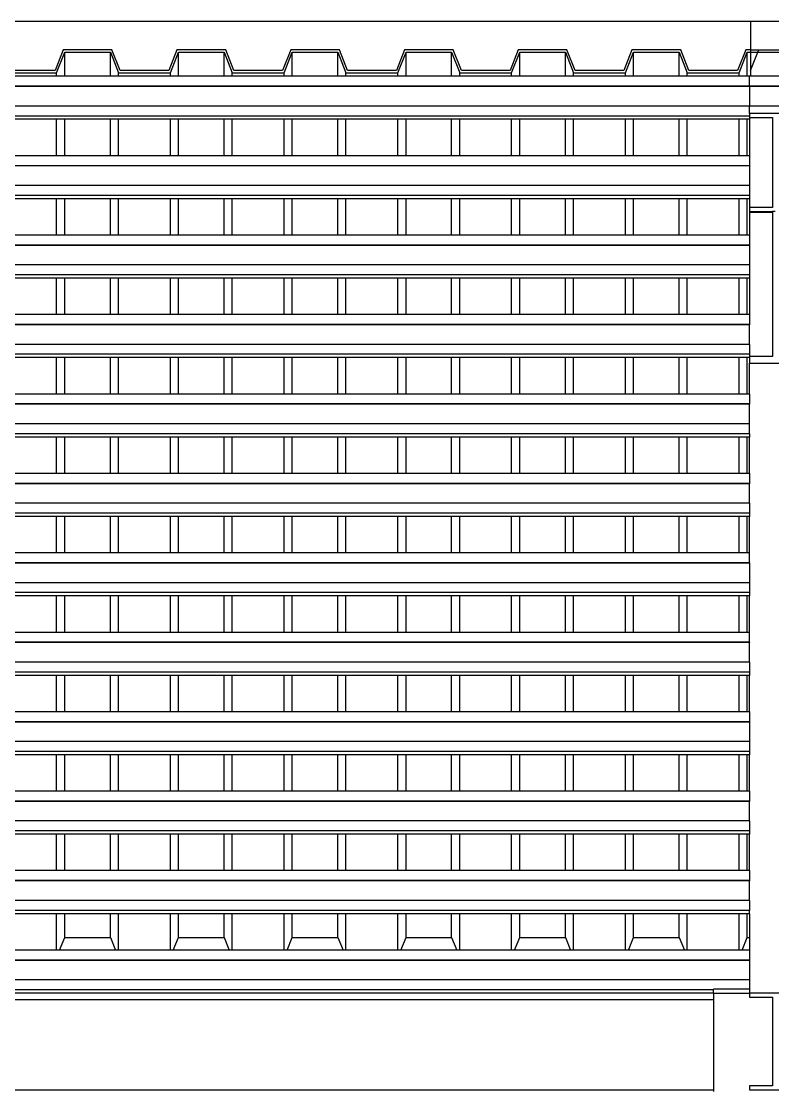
# Model space of a CAD drawing. Extents: x -34 to 34, y -12.8 to 11.9.
# Drawn here: x 1.399 to 3.264, y 9.268 to 11.923 of the extents above; entities that cross this region are included whole.
import ezdxf

# ---------------------------------------------------------------- set-up
doc = ezdxf.new("R2010")
doc.units = 0
doc.layers.get('0').update_dxf_attribs({"linetype": 'CONTINUOUS'})
doc.layers.add('SECTIONCUTEDGES', color=7, linetype='CONTINUOUS')

msp = doc.modelspace()

# ---------------------------------------------------------------- linework, layer by layer
for p, q in [((1.5066, 11.7867), (1.5066, 11.8463)), ((1.6198, 11.7867), (1.6198, 11.8463)), ((1.789, 11.7867), (1.789, 11.8463)), ((1.9023, 11.7867), (1.9023, 11.8463)), ((2.0715, 11.7867), (2.0715, 11.8463)), ((2.1847, 11.7867), (2.1847, 11.8463)), ((2.3539, 11.7867), (2.3539, 11.8463)), ((2.4671, 11.7867), (2.4671, 11.8463)), ((2.6363, 11.7867), (2.6363, 11.8463)), ((2.7495, 11.7867), (2.7495, 11.8463)), ((2.9187, 11.7867), (2.9187, 11.8463)), ((3.0319, 11.7867), (3.0319, 11.8463)), ((3.2011, 11.7867), (3.2011, 11.8463)), ((1.4865, 11.7867), (1.4865, 11.7956)), ((1.64, 11.7867), (1.64, 11.7956)), ((1.7689, 11.7867), (1.7689, 11.7956)), ((1.9224, 11.7867), (1.9224, 11.7956)), ((2.0513, 11.7867), (2.0513, 11.7956)), ((2.2048, 11.7867), (2.2048, 11.7956)), ((2.3337, 11.7867), (2.3337, 11.7956)), ((2.4873, 11.7867), (2.4873, 11.7956)), ((2.6161, 11.7867), (2.6161, 11.7956)), ((2.7697, 11.7867), (2.7697, 11.7956)), ((2.8985, 11.7867), (2.8985, 11.7956)), ((3.0521, 11.7867), (3.0521, 11.7956)), ((3.1809, 11.7867), (3.1809, 11.7956)), ((3.2091, 11.8014), (3.2091, 11.7867)), ((1.4865, 11.7867), (1.3576, 11.7867)), ((1.5066, 11.7867), (1.4865, 11.7867)), ((1.6198, 11.7867), (1.5066, 11.7867)), ((1.64, 11.7867), (1.6198, 11.7867)), ((1.7689, 11.7867), (1.64, 11.7867)), ((1.789, 11.7867), (1.7689, 11.7867)), ((1.9023, 11.7867), (1.789, 11.7867)), ((1.9224, 11.7867), (1.9023, 11.7867)), ((2.0513, 11.7867), (1.9224, 11.7867)), ((2.0715, 11.7867), (2.0513, 11.7867)), ((2.1847, 11.7867), (2.0715, 11.7867)), ((2.2048, 11.7867), (2.1847, 11.7867)), ((2.3337, 11.7867), (2.2048, 11.7867)), ((2.3539, 11.7867), (2.3337, 11.7867)), ((2.4671, 11.7867), (2.3539, 11.7867)), ((2.4873, 11.7867), (2.4671, 11.7867)), ((2.6161, 11.7867), (2.4873, 11.7867)), ((2.6363, 11.7867), (2.6161, 11.7867)), ((2.7495, 11.7867), (2.6363, 11.7867)), ((2.7697, 11.7867), (2.7495, 11.7867)), ((2.8985, 11.7867), (2.7697, 11.7867)), ((2.9187, 11.7867), (2.8985, 11.7867)), ((3.0319, 11.7867), (2.9187, 11.7867)), ((3.0521, 11.7867), (3.0319, 11.7867)), ((3.1809, 11.7867), (3.0521, 11.7867)), ((3.2011, 11.7867), (3.1809, 11.7867)), ((3.2068, 11.7867), (3.2011, 11.7867)), ((3.2068, 11.762), (3.2068, 11.7867)), ((3.2091, 11.7867), (3.2068, 11.7867)), ((3.227, 11.7867), (3.2091, 11.7867)), ((3.3143, 11.7867), (3.227, 11.7867)), ((3.2068, 11.762), (-11.6672, 11.762)), ((3.2068, 11.7612), (-11.6672, 11.7612)), ((3.2068, 11.762), (3.2068, 11.7612)), ((3.3268, 11.762), (3.2068, 11.762)), ((3.2068, 11.7612), (3.2068, 11.7127)), ((3.3268, 11.7612), (3.2068, 11.7612)), ((3.2068, 11.7127), (-11.6672, 11.7127)), ((3.2068, 11.6942), (3.2068, 11.7127)), ((3.3268, 11.7127), (3.2068, 11.7127)), ((3.2068, 11.688), (-11.6672, 11.688)), ((3.2068, 11.6843), (3.2068, 11.6798)), ((1.4865, 11.6798), (1.3576, 11.6798)), ((1.4865, 11.5894), (1.4865, 11.6798)), ((1.5066, 11.6798), (1.4865, 11.6798)), ((1.5066, 11.5894), (1.5066, 11.6798)), ((1.6198, 11.6798), (1.5066, 11.6798)), ((1.6198, 11.5894), (1.6198, 11.6798)), ((1.64, 11.6798), (1.6198, 11.6798)), ((1.64, 11.5894), (1.64, 11.6798)), ((1.7689, 11.6798), (1.64, 11.6798)), ((1.7689, 11.5894), (1.7689, 11.6798)), ((1.789, 11.6798), (1.7689, 11.6798)), ((1.789, 11.5894), (1.789, 11.6798)), ((1.9023, 11.6798), (1.789, 11.6798)), ((1.9023, 11.5894), (1.9023, 11.6798)), ((1.9224, 11.6798), (1.9023, 11.6798)), ((1.9224, 11.5894), (1.9224, 11.6798)), ((2.0513, 11.6798), (1.9224, 11.6798)), ((2.0513, 11.5894), (2.0513, 11.6798)), ((2.0715, 11.6798), (2.0513, 11.6798)), ((2.0715, 11.5894), (2.0715, 11.6798)), ((2.1847, 11.6798), (2.0715, 11.6798)), ((2.1847, 11.5894), (2.1847, 11.6798)), ((2.2048, 11.6798), (2.1847, 11.6798)), ((2.2048, 11.5894), (2.2048, 11.6798)), ((2.3337, 11.6798), (2.2048, 11.6798)), ((2.3337, 11.5894), (2.3337, 11.6798)), ((2.3539, 11.6798), (2.3337, 11.6798)), ((2.3539, 11.5894), (2.3539, 11.6798)), ((2.4671, 11.6798), (2.3539, 11.6798)), ((2.4671, 11.5894), (2.4671, 11.6798)), ((2.4873, 11.6798), (2.4671, 11.6798)), ((2.4873, 11.5894), (2.4873, 11.6798)), ((2.6161, 11.6798), (2.4873, 11.6798)), ((2.6161, 11.5894), (2.6161, 11.6798)), ((2.6363, 11.6798), (2.6161, 11.6798)), ((2.6363, 11.5894), (2.6363, 11.6798)), ((2.7495, 11.6798), (2.6363, 11.6798)), ((2.7495, 11.5894), (2.7495, 11.6798)), ((2.7697, 11.6798), (2.7495, 11.6798)), ((2.7697, 11.5894), (2.7697, 11.6798)), ((2.8985, 11.6798), (2.7697, 11.6798)), ((2.8985, 11.5894), (2.8985, 11.6798)), ((2.9187, 11.6798), (2.8985, 11.6798)), ((2.9187, 11.5894), (2.9187, 11.6798)), ((3.0319, 11.6798), (2.9187, 11.6798)), ((3.0319, 11.5894), (3.0319, 11.6798)), ((3.0521, 11.6798), (3.0319, 11.6798)), ((3.0521, 11.5894), (3.0521, 11.6798)), ((3.1809, 11.6798), (3.0521, 11.6798)), ((3.1809, 11.5894), (3.1809, 11.6798)), ((3.2011, 11.6798), (3.1809, 11.6798)), ((3.2011, 11.5894), (3.2011, 11.6798)), ((3.2068, 11.6798), (3.2011, 11.6798)), ((3.2068, 11.6798), (3.2068, 11.5894)), ((1.4865, 11.5894), (1.3576, 11.5894)), ((1.5066, 11.5894), (1.4865, 11.5894)), ((1.6198, 11.5894), (1.5066, 11.5894)), ((1.64, 11.5894), (1.6198, 11.5894)), ((1.7689, 11.5894), (1.64, 11.5894)), ((1.789, 11.5894), (1.7689, 11.5894)), ((1.9023, 11.5894), (1.789, 11.5894)), ((1.9224, 11.5894), (1.9023, 11.5894)), ((2.0513, 11.5894), (1.9224, 11.5894)), ((2.0715, 11.5894), (2.0513, 11.5894)), ((2.1847, 11.5894), (2.0715, 11.5894)), ((2.2048, 11.5894), (2.1847, 11.5894)), ((2.3337, 11.5894), (2.2048, 11.5894)), ((2.3539, 11.5894), (2.3337, 11.5894)), ((2.4671, 11.5894), (2.3539, 11.5894)), ((2.4873, 11.5894), (2.4671, 11.5894)), ((2.6161, 11.5894), (2.4873, 11.5894)), ((2.6363, 11.5894), (2.6161, 11.5894)), ((2.7495, 11.5894), (2.6363, 11.5894)), ((2.7697, 11.5894), (2.7495, 11.5894)), ((2.8985, 11.5894), (2.7697, 11.5894)), ((2.9187, 11.5894), (2.8985, 11.5894)), ((3.0319, 11.5894), (2.9187, 11.5894)), ((3.0521, 11.5894), (3.0319, 11.5894)), ((3.1809, 11.5894), (3.0521, 11.5894)), ((3.2011, 11.5894), (3.1809, 11.5894)), ((3.2068, 11.5894), (3.2011, 11.5894)), ((3.2068, 11.5894), (3.2068, 11.5647)), ((3.2068, 11.5647), (-0.4232, 11.5647)), ((3.2068, 11.5639), (-0.4232, 11.5639)), ((3.2068, 11.5647), (3.2068, 11.5639)), ((3.2068, 11.5639), (3.2068, 11.5154)), ((3.2068, 11.5154), (-0.4232, 11.5154)), ((3.2068, 11.5154), (3.2068, 11.4907)), ((3.2068, 11.4907), (-0.4232, 11.4907)), ((1.4865, 11.4825), (1.3576, 11.4825)), ((1.4865, 11.3921), (1.4865, 11.4825)), ((1.5066, 11.4825), (1.4865, 11.4825)), ((1.5066, 11.3921), (1.5066, 11.4825)), ((1.6198, 11.4825), (1.5066, 11.4825)), ((1.6198, 11.3921), (1.6198, 11.4825)), ((1.64, 11.4825), (1.6198, 11.4825)), ((1.64, 11.3921), (1.64, 11.4825)), ((1.7689, 11.4825), (1.64, 11.4825)), ((1.7689, 11.3921), (1.7689, 11.4825)), ((1.789, 11.4825), (1.7689, 11.4825)), ((1.789, 11.3921), (1.789, 11.4825)), ((1.9023, 11.4825), (1.789, 11.4825)), ((1.9023, 11.3921), (1.9023, 11.4825)), ((1.9224, 11.4825), (1.9023, 11.4825)), ((1.9224, 11.3921), (1.9224, 11.4825)), ((2.0513, 11.4825), (1.9224, 11.4825)), ((2.0513, 11.3921), (2.0513, 11.4825)), ((2.0715, 11.4825), (2.0513, 11.4825)), ((2.0715, 11.3921), (2.0715, 11.4825)), ((2.1847, 11.4825), (2.0715, 11.4825)), ((2.1847, 11.3921), (2.1847, 11.4825)), ((2.2048, 11.4825), (2.1847, 11.4825)), ((2.2048, 11.3921), (2.2048, 11.4825)), ((2.3337, 11.4825), (2.2048, 11.4825)), ((2.3337, 11.3921), (2.3337, 11.4825)), ((2.3539, 11.4825), (2.3337, 11.4825)), ((2.3539, 11.3921), (2.3539, 11.4825)), ((2.4671, 11.4825), (2.3539, 11.4825)), ((2.4671, 11.3921), (2.4671, 11.4825)), ((2.4873, 11.4825), (2.4671, 11.4825)), ((2.4873, 11.3921), (2.4873, 11.4825)), ((2.6161, 11.4825), (2.4873, 11.4825)), ((2.6161, 11.3921), (2.6161, 11.4825)), ((2.6363, 11.4825), (2.6161, 11.4825)), ((2.6363, 11.3921), (2.6363, 11.4825)), ((2.7495, 11.4825), (2.6363, 11.4825)), ((2.7495, 11.3921), (2.7495, 11.4825)), ((2.7697, 11.4825), (2.7495, 11.4825)), ((2.7697, 11.3921), (2.7697, 11.4825)), ((2.8985, 11.4825), (2.7697, 11.4825)), ((2.8985, 11.3921), (2.8985, 11.4825)), ((2.9187, 11.4825), (2.8985, 11.4825)), ((2.9187, 11.3921), (2.9187, 11.4825)), ((3.0319, 11.4825), (2.9187, 11.4825)), ((3.0319, 11.3921), (3.0319, 11.4825)), ((3.0521, 11.4825), (3.0319, 11.4825)), ((3.0521, 11.3921), (3.0521, 11.4825)), ((3.1809, 11.4825), (3.0521, 11.4825)), ((3.1809, 11.3921), (3.1809, 11.4825)), ((3.2011, 11.4825), (3.1809, 11.4825)), ((3.2011, 11.3921), (3.2011, 11.4825)), ((3.2068, 11.4825), (3.2011, 11.4825)), ((3.2068, 11.4907), (3.2068, 11.4825)), ((3.2068, 11.4825), (3.2068, 11.4608)), ((3.2068, 11.4509), (3.2068, 11.4494)), ((3.2068, 11.4494), (3.2637, 11.4494)), ((3.2068, 11.4494), (3.2068, 11.3921)), ((1.4865, 11.3921), (1.3576, 11.3921)), ((1.5066, 11.3921), (1.4865, 11.3921)), ((1.6198, 11.3921), (1.5066, 11.3921)), ((1.64, 11.3921), (1.6198, 11.3921)), ((1.7689, 11.3921), (1.64, 11.3921)), ((1.789, 11.3921), (1.7689, 11.3921)), ((1.9023, 11.3921), (1.789, 11.3921)), ((1.9224, 11.3921), (1.9023, 11.3921)), ((2.0513, 11.3921), (1.9224, 11.3921)), ((2.0715, 11.3921), (2.0513, 11.3921)), ((2.1847, 11.3921), (2.0715, 11.3921)), ((2.2048, 11.3921), (2.1847, 11.3921)), ((2.3337, 11.3921), (2.2048, 11.3921)), ((2.3539, 11.3921), (2.3337, 11.3921)), ((2.4671, 11.3921), (2.3539, 11.3921)), ((2.4873, 11.3921), (2.4671, 11.3921)), ((2.6161, 11.3921), (2.4873, 11.3921)), ((2.6363, 11.3921), (2.6161, 11.3921)), ((2.7495, 11.3921), (2.6363, 11.3921)), ((2.7697, 11.3921), (2.7495, 11.3921)), ((2.8985, 11.3921), (2.7697, 11.3921)), ((2.9187, 11.3921), (2.8985, 11.3921)), ((3.0319, 11.3921), (2.9187, 11.3921)), ((3.0521, 11.3921), (3.0319, 11.3921)), ((3.1809, 11.3921), (3.0521, 11.3921)), ((3.2011, 11.3921), (3.1809, 11.3921)), ((3.2068, 11.3921), (3.2011, 11.3921)), ((3.2068, 11.3921), (3.2068, 11.3674)), ((3.2068, 11.3674), (-0.4232, 11.3674)), ((3.2068, 11.3666), (-0.4232, 11.3666)), ((3.2068, 11.3674), (3.2068, 11.3666)), ((3.2068, 11.3666), (3.2068, 11.3181)), ((3.2068, 11.3181), (-0.4232, 11.3181)), ((3.2068, 11.3181), (3.2068, 11.2935)), ((3.2068, 11.2935), (-0.4232, 11.2935)), ((3.2068, 11.2935), (3.2068, 11.2852)), ((1.4865, 11.2852), (1.3576, 11.2852)), ((1.4865, 11.1948), (1.4865, 11.2852)), ((1.5066, 11.2852), (1.4865, 11.2852)), ((1.5066, 11.1948), (1.5066, 11.2852)), ((1.6198, 11.2852), (1.5066, 11.2852)), ((1.6198, 11.1948), (1.6198, 11.2852)), ((1.64, 11.2852), (1.6198, 11.2852)), ((1.64, 11.1948), (1.64, 11.2852)), ((1.7689, 11.2852), (1.64, 11.2852)), ((1.7689, 11.1948), (1.7689, 11.2852)), ((1.789, 11.2852), (1.7689, 11.2852)), ((1.789, 11.1948), (1.789, 11.2852)), ((1.9023, 11.2852), (1.789, 11.2852)), ((1.9023, 11.1948), (1.9023, 11.2852)), ((1.9224, 11.2852), (1.9023, 11.2852)), ((1.9224, 11.1948), (1.9224, 11.2852)), ((2.0513, 11.2852), (1.9224, 11.2852)), ((2.0513, 11.1948), (2.0513, 11.2852)), ((2.0715, 11.2852), (2.0513, 11.2852)), ((2.0715, 11.1948), (2.0715, 11.2852)), ((2.1847, 11.2852), (2.0715, 11.2852)), ((2.1847, 11.1948), (2.1847, 11.2852)), ((2.2048, 11.2852), (2.1847, 11.2852)), ((2.2048, 11.1948), (2.2048, 11.2852)), ((2.3337, 11.2852), (2.2048, 11.2852)), ((2.3337, 11.1948), (2.3337, 11.2852)), ((2.3539, 11.2852), (2.3337, 11.2852)), ((2.3539, 11.1948), (2.3539, 11.2852)), ((2.4671, 11.2852), (2.3539, 11.2852)), ((2.4671, 11.1948), (2.4671, 11.2852)), ((2.4873, 11.2852), (2.4671, 11.2852)), ((2.4873, 11.1948), (2.4873, 11.2852)), ((2.6161, 11.2852), (2.4873, 11.2852)), ((2.6161, 11.1948), (2.6161, 11.2852)), ((2.6363, 11.2852), (2.6161, 11.2852)), ((2.6363, 11.1948), (2.6363, 11.2852)), ((2.7495, 11.2852), (2.6363, 11.2852)), ((2.7495, 11.1948), (2.7495, 11.2852)), ((2.7697, 11.2852), (2.7495, 11.2852)), ((2.7697, 11.1948), (2.7697, 11.2852)), ((2.8985, 11.2852), (2.7697, 11.2852)), ((2.8985, 11.1948), (2.8985, 11.2852)), ((2.9187, 11.2852), (2.8985, 11.2852)), ((2.9187, 11.1948), (2.9187, 11.2852)), ((3.0319, 11.2852), (2.9187, 11.2852)), ((3.0319, 11.1948), (3.0319, 11.2852)), ((3.0521, 11.2852), (3.0319, 11.2852)), ((3.0521, 11.1948), (3.0521, 11.2852)), ((3.1809, 11.2852), (3.0521, 11.2852)), ((3.1809, 11.1948), (3.1809, 11.2852)), ((3.2011, 11.2852), (3.1809, 11.2852)), ((3.2011, 11.1948), (3.2011, 11.2852)), ((3.2068, 11.2852), (3.2011, 11.2852)), ((3.2068, 11.2852), (3.2068, 11.1948)), ((1.4865, 11.1948), (1.3576, 11.1948)), ((1.5066, 11.1948), (1.4865, 11.1948)), ((1.6198, 11.1948), (1.5066, 11.1948)), ((1.64, 11.1948), (1.6198, 11.1948)), ((1.7689, 11.1948), (1.64, 11.1948)), ((1.789, 11.1948), (1.7689, 11.1948)), ((1.9023, 11.1948), (1.789, 11.1948)), ((1.9224, 11.1948), (1.9023, 11.1948)), ((2.0513, 11.1948), (1.9224, 11.1948)), ((2.0715, 11.1948), (2.0513, 11.1948)), ((2.1847, 11.1948), (2.0715, 11.1948)), ((2.2048, 11.1948), (2.1847, 11.1948)), ((2.3337, 11.1948), (2.2048, 11.1948)), ((2.3539, 11.1948), (2.3337, 11.1948)), ((2.4671, 11.1948), (2.3539, 11.1948)), ((2.4873, 11.1948), (2.4671, 11.1948)), ((2.6161, 11.1948), (2.4873, 11.1948)), ((2.6363, 11.1948), (2.6161, 11.1948)), ((2.7495, 11.1948), (2.6363, 11.1948)), ((2.7697, 11.1948), (2.7495, 11.1948)), ((2.8985, 11.1948), (2.7697, 11.1948)), ((2.9187, 11.1948), (2.8985, 11.1948)), ((3.0319, 11.1948), (2.9187, 11.1948)), ((3.0521, 11.1948), (3.0319, 11.1948)), ((3.1809, 11.1948), (3.0521, 11.1948)), ((3.2011, 11.1948), (3.1809, 11.1948)), ((3.2068, 11.1948), (3.2011, 11.1948)), ((3.2068, 11.1948), (3.2068, 11.1702)), ((3.2068, 11.1702), (-0.4232, 11.1702)), ((3.2068, 11.1693), (-0.4232, 11.1693)), ((3.2068, 11.1702), (3.2068, 11.1693)), ((3.2068, 11.1208), (3.2068, 11.1693)), ((3.2068, 11.1208), (-0.4232, 11.1208)), ((3.2068, 11.1208), (3.2068, 11.0962)), ((3.2068, 11.0962), (-0.4232, 11.0962)), ((1.4865, 11.088), (1.3576, 11.088)), ((1.4865, 10.9975), (1.4865, 11.088)), ((1.5066, 11.088), (1.4865, 11.088)), ((1.5066, 10.9975), (1.5066, 11.088)), ((1.6198, 11.088), (1.5066, 11.088)), ((1.6198, 10.9975), (1.6198, 11.088)), ((1.64, 11.088), (1.6198, 11.088)), ((1.64, 10.9975), (1.64, 11.088)), ((1.7689, 11.088), (1.64, 11.088)), ((1.7689, 10.9975), (1.7689, 11.088)), ((1.789, 11.088), (1.7689, 11.088)), ((1.789, 10.9975), (1.789, 11.088)), ((1.9023, 11.088), (1.789, 11.088)), ((1.9023, 10.9975), (1.9023, 11.088)), ((1.9224, 11.088), (1.9023, 11.088)), ((1.9224, 10.9975), (1.9224, 11.088)), ((2.0513, 11.088), (1.9224, 11.088)), ((2.0513, 10.9975), (2.0513, 11.088)), ((2.0715, 11.088), (2.0513, 11.088)), ((2.0715, 10.9975), (2.0715, 11.088)), ((2.1847, 11.088), (2.0715, 11.088)), ((2.1847, 10.9975), (2.1847, 11.088)), ((2.2048, 11.088), (2.1847, 11.088)), ((2.2048, 10.9975), (2.2048, 11.088)), ((2.3337, 11.088), (2.2048, 11.088)), ((2.3337, 10.9975), (2.3337, 11.088)), ((2.3539, 11.088), (2.3337, 11.088)), ((2.3539, 10.9975), (2.3539, 11.088)), ((2.4671, 11.088), (2.3539, 11.088)), ((2.4671, 10.9975), (2.4671, 11.088)), ((2.4873, 11.088), (2.4671, 11.088)), ((2.4873, 10.9975), (2.4873, 11.088)), ((2.6161, 11.088), (2.4873, 11.088)), ((2.6161, 10.9975), (2.6161, 11.088)), ((2.6363, 11.088), (2.6161, 11.088)), ((2.6363, 10.9975), (2.6363, 11.088)), ((2.7495, 11.088), (2.6363, 11.088)), ((2.7495, 10.9975), (2.7495, 11.088)), ((2.7697, 11.088), (2.7495, 11.088)), ((2.7697, 10.9975), (2.7697, 11.088)), ((2.8985, 11.088), (2.7697, 11.088)), ((2.8985, 10.9975), (2.8985, 11.088)), ((2.9187, 11.088), (2.8985, 11.088)), ((2.9187, 10.9975), (2.9187, 11.088)), ((3.0319, 11.088), (2.9187, 11.088)), ((3.0319, 10.9975), (3.0319, 11.088)), ((3.0521, 11.088), (3.0319, 11.088)), ((3.0521, 10.9975), (3.0521, 11.088)), ((3.1809, 11.088), (3.0521, 11.088)), ((3.1809, 10.9975), (3.1809, 11.088)), ((3.2011, 11.088), (3.1809, 11.088)), ((3.2011, 10.9975), (3.2011, 11.088)), ((3.2068, 11.088), (3.2011, 11.088)), ((3.2068, 11.0962), (3.2068, 11.0906)), ((3.2068, 10.9975), (3.2068, 11.0741)), ((1.4865, 10.9975), (1.3576, 10.9975)), ((1.5066, 10.9975), (1.4865, 10.9975)), ((1.6198, 10.9975), (1.5066, 10.9975)), ((1.64, 10.9975), (1.6198, 10.9975)), ((1.7689, 10.9975), (1.64, 10.9975)), ((1.789, 10.9975), (1.7689, 10.9975)), ((1.9023, 10.9975), (1.789, 10.9975)), ((1.9224, 10.9975), (1.9023, 10.9975)), ((2.0513, 10.9975), (1.9224, 10.9975)), ((2.0715, 10.9975), (2.0513, 10.9975)), ((2.1847, 10.9975), (2.0715, 10.9975)), ((2.2048, 10.9975), (2.1847, 10.9975)), ((2.3337, 10.9975), (2.2048, 10.9975)), ((2.3539, 10.9975), (2.3337, 10.9975)), ((2.4671, 10.9975), (2.3539, 10.9975)), ((2.4873, 10.9975), (2.4671, 10.9975)), ((2.6161, 10.9975), (2.4873, 10.9975)), ((2.6363, 10.9975), (2.6161, 10.9975)), ((2.7495, 10.9975), (2.6363, 10.9975)), ((2.7697, 10.9975), (2.7495, 10.9975)), ((2.8985, 10.9975), (2.7697, 10.9975)), ((2.9187, 10.9975), (2.8985, 10.9975)), ((3.0319, 10.9975), (2.9187, 10.9975)), ((3.0521, 10.9975), (3.0319, 10.9975)), ((3.1809, 10.9975), (3.0521, 10.9975)), ((3.2011, 10.9975), (3.1809, 10.9975)), ((3.2068, 10.9975), (3.2011, 10.9975)), ((3.2068, 10.9975), (3.2068, 10.9729)), ((3.2068, 10.9729), (-0.4232, 10.9729)), ((3.2068, 10.9721), (-0.4232, 10.9721)), ((3.2068, 10.9729), (3.2068, 10.9721)), ((3.2068, 10.9236), (3.2068, 10.9721)), ((3.2068, 10.9236), (-0.4232, 10.9236)), ((3.2068, 10.8989), (3.2068, 10.9236)), ((3.2068, 10.8989), (-0.4232, 10.8989)), ((1.4865, 10.8907), (1.3576, 10.8907)), ((1.4865, 10.8003), (1.4865, 10.8907)), ((1.5066, 10.8907), (1.4865, 10.8907)), ((1.5066, 10.8003), (1.5066, 10.8907)), ((1.6198, 10.8907), (1.5066, 10.8907)), ((1.6198, 10.8003), (1.6198, 10.8907)), ((1.64, 10.8907), (1.6198, 10.8907)), ((1.64, 10.8003), (1.64, 10.8907)), ((1.7689, 10.8907), (1.64, 10.8907)), ((1.7689, 10.8003), (1.7689, 10.8907)), ((1.789, 10.8907), (1.7689, 10.8907)), ((1.789, 10.8003), (1.789, 10.8907)), ((1.9023, 10.8907), (1.789, 10.8907)), ((1.9023, 10.8003), (1.9023, 10.8907)), ((1.9224, 10.8907), (1.9023, 10.8907)), ((1.9224, 10.8003), (1.9224, 10.8907)), ((2.0513, 10.8907), (1.9224, 10.8907)), ((2.0513, 10.8003), (2.0513, 10.8907)), ((2.0715, 10.8907), (2.0513, 10.8907)), ((2.0715, 10.8003), (2.0715, 10.8907)), ((2.1847, 10.8907), (2.0715, 10.8907)), ((2.1847, 10.8003), (2.1847, 10.8907)), ((2.2048, 10.8907), (2.1847, 10.8907)), ((2.2048, 10.8003), (2.2048, 10.8907)), ((2.3337, 10.8907), (2.2048, 10.8907)), ((2.3337, 10.8003), (2.3337, 10.8907)), ((2.3539, 10.8907), (2.3337, 10.8907)), ((2.3539, 10.8003), (2.3539, 10.8907)), ((2.4671, 10.8907), (2.3539, 10.8907)), ((2.4671, 10.8003), (2.4671, 10.8907)), ((2.4873, 10.8907), (2.4671, 10.8907)), ((2.4873, 10.8003), (2.4873, 10.8907)), ((2.6161, 10.8907), (2.4873, 10.8907)), ((2.6161, 10.8003), (2.6161, 10.8907)), ((2.6363, 10.8907), (2.6161, 10.8907)), ((2.6363, 10.8003), (2.6363, 10.8907)), ((2.7495, 10.8907), (2.6363, 10.8907)), ((2.7495, 10.8003), (2.7495, 10.8907)), ((2.7697, 10.8907), (2.7495, 10.8907)), ((2.7697, 10.8003), (2.7697, 10.8907)), ((2.8985, 10.8907), (2.7697, 10.8907)), ((2.8985, 10.8003), (2.8985, 10.8907)), ((2.9187, 10.8907), (2.8985, 10.8907)), ((2.9187, 10.8003), (2.9187, 10.8907)), ((3.0319, 10.8907), (2.9187, 10.8907)), ((3.0319, 10.8003), (3.0319, 10.8907)), ((3.0521, 10.8907), (3.0319, 10.8907)), ((3.0521, 10.8003), (3.0521, 10.8907)), ((3.1809, 10.8907), (3.0521, 10.8907)), ((3.1809, 10.8003), (3.1809, 10.8907)), ((3.2011, 10.8907), (3.1809, 10.8907)), ((3.2011, 10.8003), (3.2011, 10.8907)), ((3.2068, 10.8907), (3.2011, 10.8907)), ((3.2068, 10.8989), (3.2068, 10.8907)), ((3.2068, 10.8003), (3.2068, 10.8907)), ((1.4865, 10.8003), (1.3576, 10.8003)), ((1.5066, 10.8003), (1.4865, 10.8003)), ((1.6198, 10.8003), (1.5066, 10.8003)), ((1.64, 10.8003), (1.6198, 10.8003)), ((1.7689, 10.8003), (1.64, 10.8003)), ((1.789, 10.8003), (1.7689, 10.8003)), ((1.9023, 10.8003), (1.789, 10.8003)), ((1.9224, 10.8003), (1.9023, 10.8003)), ((2.0513, 10.8003), (1.9224, 10.8003)), ((2.0715, 10.8003), (2.0513, 10.8003)), ((2.1847, 10.8003), (2.0715, 10.8003)), ((2.2048, 10.8003), (2.1847, 10.8003)), ((2.3337, 10.8003), (2.2048, 10.8003)), ((2.3539, 10.8003), (2.3337, 10.8003)), ((2.4671, 10.8003), (2.3539, 10.8003)), ((2.4873, 10.8003), (2.4671, 10.8003)), ((2.6161, 10.8003), (2.4873, 10.8003)), ((2.6363, 10.8003), (2.6161, 10.8003)), ((2.7495, 10.8003), (2.6363, 10.8003)), ((2.7697, 10.8003), (2.7495, 10.8003)), ((2.8985, 10.8003), (2.7697, 10.8003)), ((2.9187, 10.8003), (2.8985, 10.8003)), ((3.0319, 10.8003), (2.9187, 10.8003)), ((3.0521, 10.8003), (3.0319, 10.8003)), ((3.1809, 10.8003), (3.0521, 10.8003)), ((3.2011, 10.8003), (3.1809, 10.8003)), ((3.2068, 10.8003), (3.2011, 10.8003)), ((3.2068, 10.8003), (3.2068, 10.7756)), ((3.2068, 10.7756), (-0.4232, 10.7756)), ((3.2068, 10.7748), (-0.4232, 10.7748)), ((3.2068, 10.7756), (3.2068, 10.7748)), ((3.2068, 10.7263), (3.2068, 10.7748)), ((3.2068, 10.7263), (-0.4232, 10.7263)), ((3.2068, 10.7016), (-0.4232, 10.7016)), ((3.2068, 10.7263), (3.2068, 10.7016)), ((3.2068, 10.7016), (3.2068, 10.6934)), ((1.4865, 10.6934), (1.3576, 10.6934)), ((1.4865, 10.603), (1.4865, 10.6934)), ((1.5066, 10.6934), (1.4865, 10.6934)), ((1.5066, 10.603), (1.5066, 10.6934)), ((1.6198, 10.6934), (1.5066, 10.6934)), ((1.6198, 10.603), (1.6198, 10.6934)), ((1.64, 10.6934), (1.6198, 10.6934)), ((1.64, 10.603), (1.64, 10.6934)), ((1.7689, 10.6934), (1.64, 10.6934)), ((1.7689, 10.603), (1.7689, 10.6934)), ((1.789, 10.6934), (1.7689, 10.6934)), ((1.789, 10.603), (1.789, 10.6934)), ((1.9023, 10.6934), (1.789, 10.6934)), ((1.9023, 10.603), (1.9023, 10.6934)), ((1.9224, 10.6934), (1.9023, 10.6934)), ((1.9224, 10.603), (1.9224, 10.6934)), ((2.0513, 10.6934), (1.9224, 10.6934)), ((2.0513, 10.603), (2.0513, 10.6934)), ((2.0715, 10.6934), (2.0513, 10.6934)), ((2.0715, 10.603), (2.0715, 10.6934)), ((2.1847, 10.6934), (2.0715, 10.6934)), ((2.1847, 10.603), (2.1847, 10.6934)), ((2.2048, 10.6934), (2.1847, 10.6934)), ((2.2048, 10.603), (2.2048, 10.6934)), ((2.3337, 10.6934), (2.2048, 10.6934)), ((2.3337, 10.603), (2.3337, 10.6934)), ((2.3539, 10.6934), (2.3337, 10.6934)), ((2.3539, 10.603), (2.3539, 10.6934)), ((2.4671, 10.6934), (2.3539, 10.6934)), ((2.4671, 10.603), (2.4671, 10.6934)), ((2.4873, 10.6934), (2.4671, 10.6934)), ((2.4873, 10.603), (2.4873, 10.6934)), ((2.6161, 10.6934), (2.4873, 10.6934)), ((2.6161, 10.603), (2.6161, 10.6934)), ((2.6363, 10.6934), (2.6161, 10.6934)), ((2.6363, 10.603), (2.6363, 10.6934)), ((2.7495, 10.6934), (2.6363, 10.6934)), ((2.7495, 10.603), (2.7495, 10.6934)), ((2.7697, 10.6934), (2.7495, 10.6934)), ((2.7697, 10.603), (2.7697, 10.6934)), ((2.8985, 10.6934), (2.7697, 10.6934)), ((2.8985, 10.603), (2.8985, 10.6934)), ((2.9187, 10.6934), (2.8985, 10.6934)), ((2.9187, 10.603), (2.9187, 10.6934)), ((3.0319, 10.6934), (2.9187, 10.6934)), ((3.0319, 10.603), (3.0319, 10.6934)), ((3.0521, 10.6934), (3.0319, 10.6934)), ((3.0521, 10.603), (3.0521, 10.6934)), ((3.1809, 10.6934), (3.0521, 10.6934)), ((3.1809, 10.603), (3.1809, 10.6934)), ((3.2011, 10.6934), (3.1809, 10.6934)), ((3.2011, 10.603), (3.2011, 10.6934)), ((3.2068, 10.6934), (3.2011, 10.6934)), ((3.2068, 10.603), (3.2068, 10.6934)), ((1.4865, 10.603), (1.3576, 10.603)), ((1.5066, 10.603), (1.4865, 10.603)), ((1.6198, 10.603), (1.5066, 10.603)), ((1.64, 10.603), (1.6198, 10.603)), ((1.7689, 10.603), (1.64, 10.603)), ((1.789, 10.603), (1.7689, 10.603)), ((1.9023, 10.603), (1.789, 10.603)), ((1.9224, 10.603), (1.9023, 10.603)), ((2.0513, 10.603), (1.9224, 10.603)), ((2.0715, 10.603), (2.0513, 10.603)), ((2.1847, 10.603), (2.0715, 10.603)), ((2.2048, 10.603), (2.1847, 10.603)), ((2.3337, 10.603), (2.2048, 10.603)), ((2.3539, 10.603), (2.3337, 10.603)), ((2.4671, 10.603), (2.3539, 10.603)), ((2.4873, 10.603), (2.4671, 10.603)), ((2.6161, 10.603), (2.4873, 10.603)), ((2.6363, 10.603), (2.6161, 10.603)), ((2.7495, 10.603), (2.6363, 10.603)), ((2.7697, 10.603), (2.7495, 10.603)), ((2.8985, 10.603), (2.7697, 10.603)), ((2.9187, 10.603), (2.8985, 10.603)), ((3.0319, 10.603), (2.9187, 10.603)), ((3.0521, 10.603), (3.0319, 10.603)), ((3.1809, 10.603), (3.0521, 10.603)), ((3.2011, 10.603), (3.1809, 10.603)), ((3.2068, 10.603), (3.2011, 10.603)), ((3.2068, 10.5783), (3.2068, 10.603)), ((3.2068, 10.5783), (-0.4232, 10.5783)), ((3.2068, 10.5775), (-0.4232, 10.5775)), ((3.2068, 10.5783), (3.2068, 10.5775)), ((3.2068, 10.5775), (3.2068, 10.529)), ((3.2068, 10.529), (-0.4232, 10.529)), ((3.2068, 10.529), (3.2068, 10.5043)), ((3.2068, 10.5043), (-0.4232, 10.5043)), ((1.4865, 10.4961), (1.3576, 10.4961)), ((1.4865, 10.4057), (1.4865, 10.4961)), ((1.5066, 10.4961), (1.4865, 10.4961)), ((1.5066, 10.4057), (1.5066, 10.4961)), ((1.6198, 10.4961), (1.5066, 10.4961)), ((1.6198, 10.4057), (1.6198, 10.4961)), ((1.64, 10.4961), (1.6198, 10.4961)), ((1.64, 10.4057), (1.64, 10.4961)), ((1.7689, 10.4961), (1.64, 10.4961)), ((1.7689, 10.4057), (1.7689, 10.4961)), ((1.789, 10.4961), (1.7689, 10.4961)), ((1.789, 10.4057), (1.789, 10.4961)), ((1.9023, 10.4961), (1.789, 10.4961)), ((1.9023, 10.4057), (1.9023, 10.4961)), ((1.9224, 10.4961), (1.9023, 10.4961)), ((1.9224, 10.4057), (1.9224, 10.4961)), ((2.0513, 10.4961), (1.9224, 10.4961)), ((2.0513, 10.4057), (2.0513, 10.4961)), ((2.0715, 10.4961), (2.0513, 10.4961)), ((2.0715, 10.4057), (2.0715, 10.4961)), ((2.1847, 10.4961), (2.0715, 10.4961)), ((2.1847, 10.4057), (2.1847, 10.4961)), ((2.2048, 10.4961), (2.1847, 10.4961)), ((2.2048, 10.4057), (2.2048, 10.4961)), ((2.3337, 10.4961), (2.2048, 10.4961)), ((2.3337, 10.4057), (2.3337, 10.4961)), ((2.3539, 10.4961), (2.3337, 10.4961)), ((2.3539, 10.4057), (2.3539, 10.4961)), ((2.4671, 10.4961), (2.3539, 10.4961)), ((2.4671, 10.4057), (2.4671, 10.4961)), ((2.4873, 10.4961), (2.4671, 10.4961)), ((2.4873, 10.4057), (2.4873, 10.4961)), ((2.6161, 10.4961), (2.4873, 10.4961)), ((2.6161, 10.4057), (2.6161, 10.4961)), ((2.6363, 10.4961), (2.6161, 10.4961)), ((2.6363, 10.4057), (2.6363, 10.4961)), ((2.7495, 10.4961), (2.6363, 10.4961)), ((2.7495, 10.4057), (2.7495, 10.4961)), ((2.7697, 10.4961), (2.7495, 10.4961)), ((2.7697, 10.4057), (2.7697, 10.4961)), ((2.8985, 10.4961), (2.7697, 10.4961)), ((2.8985, 10.4057), (2.8985, 10.4961)), ((2.9187, 10.4961), (2.8985, 10.4961)), ((2.9187, 10.4057), (2.9187, 10.4961)), ((3.0319, 10.4961), (2.9187, 10.4961)), ((3.0319, 10.4057), (3.0319, 10.4961)), ((3.0521, 10.4961), (3.0319, 10.4961)), ((3.0521, 10.4057), (3.0521, 10.4961)), ((3.1809, 10.4961), (3.0521, 10.4961)), ((3.1809, 10.4057), (3.1809, 10.4961)), ((3.2011, 10.4961), (3.1809, 10.4961)), ((3.2011, 10.4057), (3.2011, 10.4961)), ((3.2068, 10.4961), (3.2011, 10.4961)), ((3.2068, 10.5043), (3.2068, 10.4961)), ((3.2068, 10.4057), (3.2068, 10.4961)), ((1.4865, 10.4057), (1.3576, 10.4057)), ((1.5066, 10.4057), (1.4865, 10.4057)), ((1.6198, 10.4057), (1.5066, 10.4057)), ((1.64, 10.4057), (1.6198, 10.4057)), ((1.7689, 10.4057), (1.64, 10.4057)), ((1.789, 10.4057), (1.7689, 10.4057)), ((1.9023, 10.4057), (1.789, 10.4057)), ((1.9224, 10.4057), (1.9023, 10.4057)), ((2.0513, 10.4057), (1.9224, 10.4057)), ((2.0715, 10.4057), (2.0513, 10.4057)), ((2.1847, 10.4057), (2.0715, 10.4057)), ((2.2048, 10.4057), (2.1847, 10.4057)), ((2.3337, 10.4057), (2.2048, 10.4057)), ((2.3539, 10.4057), (2.3337, 10.4057)), ((2.4671, 10.4057), (2.3539, 10.4057)), ((2.4873, 10.4057), (2.4671, 10.4057)), ((2.6161, 10.4057), (2.4873, 10.4057)), ((2.6363, 10.4057), (2.6161, 10.4057)), ((2.7495, 10.4057), (2.6363, 10.4057)), ((2.7697, 10.4057), (2.7495, 10.4057)), ((2.8985, 10.4057), (2.7697, 10.4057)), ((2.9187, 10.4057), (2.8985, 10.4057)), ((3.0319, 10.4057), (2.9187, 10.4057)), ((3.0521, 10.4057), (3.0319, 10.4057)), ((3.1809, 10.4057), (3.0521, 10.4057)), ((3.2011, 10.4057), (3.1809, 10.4057)), ((3.2068, 10.4057), (3.2011, 10.4057)), ((3.2068, 10.381), (3.2068, 10.4057)), ((3.2068, 10.381), (-0.4232, 10.381)), ((3.2068, 10.3802), (-0.4232, 10.3802)), ((3.2068, 10.381), (3.2068, 10.3802)), ((3.2068, 10.3317), (3.2068, 10.3802)), ((3.2068, 10.3317), (-0.4232, 10.3317)), ((3.2068, 10.3317), (3.2068, 10.3071)), ((3.2068, 10.3071), (-0.4232, 10.3071)), ((3.2068, 10.3071), (3.2068, 10.2988)), ((1.4865, 10.2988), (1.3576, 10.2988)), ((1.4865, 10.2084), (1.4865, 10.2988)), ((1.5066, 10.2988), (1.4865, 10.2988)), ((1.5066, 10.2084), (1.5066, 10.2988)), ((1.6198, 10.2988), (1.5066, 10.2988)), ((1.6198, 10.2084), (1.6198, 10.2988)), ((1.64, 10.2988), (1.6198, 10.2988)), ((1.64, 10.2084), (1.64, 10.2988)), ((1.7689, 10.2988), (1.64, 10.2988)), ((1.7689, 10.2084), (1.7689, 10.2988)), ((1.789, 10.2988), (1.7689, 10.2988)), ((1.789, 10.2084), (1.789, 10.2988)), ((1.9023, 10.2988), (1.789, 10.2988)), ((1.9023, 10.2084), (1.9023, 10.2988)), ((1.9224, 10.2988), (1.9023, 10.2988)), ((1.9224, 10.2084), (1.9224, 10.2988)), ((2.0513, 10.2988), (1.9224, 10.2988)), ((2.0513, 10.2084), (2.0513, 10.2988)), ((2.0715, 10.2988), (2.0513, 10.2988)), ((2.0715, 10.2084), (2.0715, 10.2988)), ((2.1847, 10.2988), (2.0715, 10.2988)), ((2.1847, 10.2084), (2.1847, 10.2988)), ((2.2048, 10.2988), (2.1847, 10.2988)), ((2.2048, 10.2084), (2.2048, 10.2988)), ((2.3337, 10.2988), (2.2048, 10.2988)), ((2.3337, 10.2084), (2.3337, 10.2988)), ((2.3539, 10.2988), (2.3337, 10.2988)), ((2.3539, 10.2084), (2.3539, 10.2988)), ((2.4671, 10.2988), (2.3539, 10.2988)), ((2.4671, 10.2084), (2.4671, 10.2988)), ((2.4873, 10.2988), (2.4671, 10.2988)), ((2.4873, 10.2084), (2.4873, 10.2988)), ((2.6161, 10.2988), (2.4873, 10.2988)), ((2.6161, 10.2084), (2.6161, 10.2988)), ((2.6363, 10.2988), (2.6161, 10.2988)), ((2.6363, 10.2084), (2.6363, 10.2988)), ((2.7495, 10.2988), (2.6363, 10.2988)), ((2.7495, 10.2084), (2.7495, 10.2988)), ((2.7697, 10.2988), (2.7495, 10.2988)), ((2.7697, 10.2084), (2.7697, 10.2988)), ((2.8985, 10.2988), (2.7697, 10.2988)), ((2.8985, 10.2084), (2.8985, 10.2988)), ((2.9187, 10.2988), (2.8985, 10.2988)), ((2.9187, 10.2084), (2.9187, 10.2988)), ((3.0319, 10.2988), (2.9187, 10.2988)), ((3.0319, 10.2084), (3.0319, 10.2988)), ((3.0521, 10.2988), (3.0319, 10.2988)), ((3.0521, 10.2084), (3.0521, 10.2988)), ((3.1809, 10.2988), (3.0521, 10.2988)), ((3.1809, 10.2084), (3.1809, 10.2988)), ((3.2011, 10.2988), (3.1809, 10.2988)), ((3.2011, 10.2084), (3.2011, 10.2988)), ((3.2068, 10.2988), (3.2011, 10.2988)), ((3.2068, 10.2084), (3.2068, 10.2988)), ((1.4865, 10.2084), (1.3576, 10.2084)), ((1.5066, 10.2084), (1.4865, 10.2084)), ((1.6198, 10.2084), (1.5066, 10.2084)), ((1.64, 10.2084), (1.6198, 10.2084)), ((1.7689, 10.2084), (1.64, 10.2084)), ((1.789, 10.2084), (1.7689, 10.2084)), ((1.9023, 10.2084), (1.789, 10.2084)), ((1.9224, 10.2084), (1.9023, 10.2084)), ((2.0513, 10.2084), (1.9224, 10.2084)), ((2.0715, 10.2084), (2.0513, 10.2084)), ((2.1847, 10.2084), (2.0715, 10.2084)), ((2.2048, 10.2084), (2.1847, 10.2084)), ((2.3337, 10.2084), (2.2048, 10.2084)), ((2.3539, 10.2084), (2.3337, 10.2084)), ((2.4671, 10.2084), (2.3539, 10.2084)), ((2.4873, 10.2084), (2.4671, 10.2084)), ((2.6161, 10.2084), (2.4873, 10.2084)), ((2.6363, 10.2084), (2.6161, 10.2084)), ((2.7495, 10.2084), (2.6363, 10.2084)), ((2.7697, 10.2084), (2.7495, 10.2084)), ((2.8985, 10.2084), (2.7697, 10.2084)), ((2.9187, 10.2084), (2.8985, 10.2084)), ((3.0319, 10.2084), (2.9187, 10.2084)), ((3.0521, 10.2084), (3.0319, 10.2084)), ((3.1809, 10.2084), (3.0521, 10.2084)), ((3.2011, 10.2084), (3.1809, 10.2084)), ((3.2068, 10.2084), (3.2011, 10.2084)), ((3.2068, 10.2084), (3.2068, 10.1838)), ((3.2068, 10.1838), (-0.4232, 10.1838)), ((3.2068, 10.1829), (-0.4232, 10.1829)), ((3.2068, 10.1838), (3.2068, 10.1829)), ((3.2068, 10.1829), (3.2068, 10.1344)), ((3.2068, 10.1344), (-0.4232, 10.1344)), ((3.2068, 10.1344), (3.2068, 10.1098)), ((3.2068, 10.1098), (-0.4232, 10.1098)), ((1.4865, 10.1016), (1.3576, 10.1016)), ((1.4865, 10.0112), (1.4865, 10.1016)), ((1.5066, 10.1016), (1.4865, 10.1016)), ((1.5066, 10.0112), (1.5066, 10.1016)), ((1.6198, 10.1016), (1.5066, 10.1016)), ((1.6198, 10.0112), (1.6198, 10.1016)), ((1.64, 10.1016), (1.6198, 10.1016)), ((1.64, 10.0112), (1.64, 10.1016)), ((1.7689, 10.1016), (1.64, 10.1016)), ((1.7689, 10.0112), (1.7689, 10.1016)), ((1.789, 10.1016), (1.7689, 10.1016)), ((1.789, 10.0112), (1.789, 10.1016)), ((1.9023, 10.1016), (1.789, 10.1016)), ((1.9023, 10.0112), (1.9023, 10.1016)), ((1.9224, 10.1016), (1.9023, 10.1016)), ((1.9224, 10.0112), (1.9224, 10.1016)), ((2.0513, 10.1016), (1.9224, 10.1016)), ((2.0513, 10.0112), (2.0513, 10.1016)), ((2.0715, 10.1016), (2.0513, 10.1016)), ((2.0715, 10.0112), (2.0715, 10.1016)), ((2.1847, 10.1016), (2.0715, 10.1016)), ((2.1847, 10.0112), (2.1847, 10.1016)), ((2.2048, 10.1016), (2.1847, 10.1016)), ((2.2048, 10.0112), (2.2048, 10.1016)), ((2.3337, 10.1016), (2.2048, 10.1016)), ((2.3337, 10.0112), (2.3337, 10.1016)), ((2.3539, 10.1016), (2.3337, 10.1016)), ((2.3539, 10.0112), (2.3539, 10.1016)), ((2.4671, 10.1016), (2.3539, 10.1016)), ((2.4671, 10.0112), (2.4671, 10.1016)), ((2.4873, 10.1016), (2.4671, 10.1016)), ((2.4873, 10.0112), (2.4873, 10.1016)), ((2.6161, 10.1016), (2.4873, 10.1016)), ((2.6161, 10.0112), (2.6161, 10.1016)), ((2.6363, 10.1016), (2.6161, 10.1016)), ((2.6363, 10.0112), (2.6363, 10.1016)), ((2.7495, 10.1016), (2.6363, 10.1016)), ((2.7495, 10.0112), (2.7495, 10.1016)), ((2.7697, 10.1016), (2.7495, 10.1016)), ((2.7697, 10.0112), (2.7697, 10.1016)), ((2.8985, 10.1016), (2.7697, 10.1016)), ((2.8985, 10.0112), (2.8985, 10.1016)), ((2.9187, 10.1016), (2.8985, 10.1016)), ((2.9187, 10.0112), (2.9187, 10.1016)), ((3.0319, 10.1016), (2.9187, 10.1016)), ((3.0319, 10.0112), (3.0319, 10.1016)), ((3.0521, 10.1016), (3.0319, 10.1016)), ((3.0521, 10.0112), (3.0521, 10.1016)), ((3.1809, 10.1016), (3.0521, 10.1016)), ((3.1809, 10.0112), (3.1809, 10.1016)), ((3.2011, 10.1016), (3.1809, 10.1016)), ((3.2011, 10.0112), (3.2011, 10.1016)), ((3.2068, 10.1016), (3.2011, 10.1016)), ((3.2068, 10.1098), (3.2068, 10.1016)), ((3.2068, 10.0112), (3.2068, 10.1016)), ((1.4865, 10.0112), (1.3576, 10.0112)), ((1.5066, 10.0112), (1.4865, 10.0112)), ((1.6198, 10.0112), (1.5066, 10.0112)), ((1.64, 10.0112), (1.6198, 10.0112)), ((1.7689, 10.0112), (1.64, 10.0112)), ((1.789, 10.0112), (1.7689, 10.0112)), ((1.9023, 10.0112), (1.789, 10.0112)), ((1.9224, 10.0112), (1.9023, 10.0112)), ((2.0513, 10.0112), (1.9224, 10.0112)), ((2.0715, 10.0112), (2.0513, 10.0112)), ((2.1847, 10.0112), (2.0715, 10.0112)), ((2.2048, 10.0112), (2.1847, 10.0112)), ((2.3337, 10.0112), (2.2048, 10.0112)), ((2.3539, 10.0112), (2.3337, 10.0112)), ((2.4671, 10.0112), (2.3539, 10.0112)), ((2.4873, 10.0112), (2.4671, 10.0112)), ((2.6161, 10.0112), (2.4873, 10.0112)), ((2.6363, 10.0112), (2.6161, 10.0112)), ((2.7495, 10.0112), (2.6363, 10.0112)), ((2.7697, 10.0112), (2.7495, 10.0112)), ((2.8985, 10.0112), (2.7697, 10.0112)), ((2.9187, 10.0112), (2.8985, 10.0112)), ((3.0319, 10.0112), (2.9187, 10.0112)), ((3.0521, 10.0112), (3.0319, 10.0112)), ((3.1809, 10.0112), (3.0521, 10.0112)), ((3.2011, 10.0112), (3.1809, 10.0112)), ((3.2068, 10.0112), (3.2011, 10.0112)), ((3.2068, 10.0112), (3.2068, 9.9865)), ((3.2068, 9.9865), (-0.4232, 9.9865)), ((3.2068, 9.9857), (-0.4232, 9.9857)), ((3.2068, 9.9865), (3.2068, 9.9857)), ((3.2068, 9.9372), (3.2068, 9.9857)), ((3.2068, 9.9372), (-0.4232, 9.9372)), ((3.2068, 9.9372), (3.2068, 9.9125)), ((3.2068, 9.9125), (-0.4232, 9.9125)), ((3.2068, 9.9125), (3.2068, 9.9043)), ((1.4865, 9.9043), (1.3576, 9.9043)), ((1.4865, 9.8139), (1.4865, 9.9043)), ((1.5066, 9.9043), (1.4865, 9.9043)), ((1.5066, 9.8139), (1.5066, 9.9043)), ((1.6198, 9.9043), (1.5066, 9.9043)), ((1.6198, 9.8139), (1.6198, 9.9043)), ((1.64, 9.9043), (1.6198, 9.9043)), ((1.64, 9.8139), (1.64, 9.9043)), ((1.7689, 9.9043), (1.64, 9.9043)), ((1.7689, 9.8139), (1.7689, 9.9043)), ((1.789, 9.9043), (1.7689, 9.9043)), ((1.789, 9.8139), (1.789, 9.9043)), ((1.9023, 9.9043), (1.789, 9.9043)), ((1.9023, 9.8139), (1.9023, 9.9043)), ((1.9224, 9.9043), (1.9023, 9.9043)), ((1.9224, 9.8139), (1.9224, 9.9043)), ((2.0513, 9.9043), (1.9224, 9.9043)), ((2.0513, 9.8139), (2.0513, 9.9043)), ((2.0715, 9.9043), (2.0513, 9.9043)), ((2.0715, 9.8139), (2.0715, 9.9043)), ((2.1847, 9.9043), (2.0715, 9.9043)), ((2.1847, 9.8139), (2.1847, 9.9043)), ((2.2048, 9.9043), (2.1847, 9.9043)), ((2.2048, 9.8139), (2.2048, 9.9043)), ((2.3337, 9.9043), (2.2048, 9.9043)), ((2.3337, 9.8139), (2.3337, 9.9043)), ((2.3539, 9.9043), (2.3337, 9.9043)), ((2.3539, 9.8139), (2.3539, 9.9043)), ((2.4671, 9.9043), (2.3539, 9.9043)), ((2.4671, 9.8139), (2.4671, 9.9043)), ((2.4873, 9.9043), (2.4671, 9.9043)), ((2.4873, 9.8139), (2.4873, 9.9043)), ((2.6161, 9.9043), (2.4873, 9.9043)), ((2.6161, 9.8139), (2.6161, 9.9043)), ((2.6363, 9.9043), (2.6161, 9.9043)), ((2.6363, 9.8139), (2.6363, 9.9043)), ((2.7495, 9.9043), (2.6363, 9.9043)), ((2.7495, 9.8139), (2.7495, 9.9043)), ((2.7697, 9.9043), (2.7495, 9.9043)), ((2.7697, 9.8139), (2.7697, 9.9043)), ((2.8985, 9.9043), (2.7697, 9.9043)), ((2.8985, 9.8139), (2.8985, 9.9043)), ((2.9187, 9.9043), (2.8985, 9.9043)), ((2.9187, 9.8139), (2.9187, 9.9043)), ((3.0319, 9.9043), (2.9187, 9.9043)), ((3.0319, 9.8139), (3.0319, 9.9043)), ((3.0521, 9.9043), (3.0319, 9.9043)), ((3.0521, 9.8139), (3.0521, 9.9043)), ((3.1809, 9.9043), (3.0521, 9.9043)), ((3.1809, 9.8139), (3.1809, 9.9043)), ((3.2011, 9.9043), (3.1809, 9.9043)), ((3.2011, 9.8139), (3.2011, 9.9043)), ((3.2068, 9.9043), (3.2011, 9.9043)), ((3.2068, 9.8139), (3.2068, 9.9043)), ((1.4865, 9.8139), (1.3576, 9.8139)), ((1.5066, 9.8139), (1.4865, 9.8139)), ((1.6198, 9.8139), (1.5066, 9.8139)), ((1.64, 9.8139), (1.6198, 9.8139)), ((1.7689, 9.8139), (1.64, 9.8139)), ((1.789, 9.8139), (1.7689, 9.8139)), ((1.9023, 9.8139), (1.789, 9.8139)), ((1.9224, 9.8139), (1.9023, 9.8139)), ((2.0513, 9.8139), (1.9224, 9.8139)), ((2.0715, 9.8139), (2.0513, 9.8139)), ((2.1847, 9.8139), (2.0715, 9.8139)), ((2.2048, 9.8139), (2.1847, 9.8139)), ((2.3337, 9.8139), (2.2048, 9.8139)), ((2.3539, 9.8139), (2.3337, 9.8139)), ((2.4671, 9.8139), (2.3539, 9.8139)), ((2.4873, 9.8139), (2.4671, 9.8139)), ((2.6161, 9.8139), (2.4873, 9.8139)), ((2.6363, 9.8139), (2.6161, 9.8139)), ((2.7495, 9.8139), (2.6363, 9.8139)), ((2.7697, 9.8139), (2.7495, 9.8139)), ((2.8985, 9.8139), (2.7697, 9.8139)), ((2.9187, 9.8139), (2.8985, 9.8139)), ((3.0319, 9.8139), (2.9187, 9.8139)), ((3.0521, 9.8139), (3.0319, 9.8139)), ((3.1809, 9.8139), (3.0521, 9.8139)), ((3.2011, 9.8139), (3.1809, 9.8139)), ((3.2068, 9.8139), (3.2011, 9.8139)), ((3.2068, 9.8139), (3.2068, 9.7892)), ((3.2068, 9.7892), (-0.4232, 9.7892)), ((3.2068, 9.7884), (-0.4232, 9.7884)), ((3.2068, 9.7892), (3.2068, 9.7884)), ((3.2068, 9.7399), (3.2068, 9.7884)), ((3.2068, 9.7399), (-0.4232, 9.7399)), ((3.2068, 9.7399), (3.2068, 9.7152)), ((3.2068, 9.7152), (-0.4232, 9.7152)), ((1.4865, 9.707), (1.3576, 9.707)), ((1.4865, 9.6166), (1.4865, 9.707)), ((1.5066, 9.707), (1.4865, 9.707)), ((1.5066, 9.6482), (1.5066, 9.707)), ((1.6198, 9.707), (1.5066, 9.707)), ((1.6198, 9.6482), (1.6198, 9.707)), ((1.64, 9.707), (1.6198, 9.707)), ((1.64, 9.6166), (1.64, 9.707)), ((1.7689, 9.707), (1.64, 9.707)), ((1.7689, 9.6166), (1.7689, 9.707)), ((1.789, 9.707), (1.7689, 9.707)), ((1.789, 9.6482), (1.789, 9.707)), ((1.9023, 9.707), (1.789, 9.707)), ((1.9023, 9.6482), (1.9023, 9.707)), ((1.9224, 9.707), (1.9023, 9.707)), ((1.9224, 9.6166), (1.9224, 9.707)), ((2.0513, 9.707), (1.9224, 9.707)), ((2.0513, 9.6166), (2.0513, 9.707)), ((2.0715, 9.707), (2.0513, 9.707)), ((2.0715, 9.6482), (2.0715, 9.707)), ((2.1847, 9.707), (2.0715, 9.707)), ((2.1847, 9.6482), (2.1847, 9.707)), ((2.2048, 9.707), (2.1847, 9.707)), ((2.2048, 9.6166), (2.2048, 9.707)), ((2.3337, 9.707), (2.2048, 9.707)), ((2.3337, 9.6166), (2.3337, 9.707)), ((2.3539, 9.707), (2.3337, 9.707)), ((2.3539, 9.6482), (2.3539, 9.707)), ((2.4671, 9.707), (2.3539, 9.707)), ((2.4671, 9.6482), (2.4671, 9.707)), ((2.4873, 9.707), (2.4671, 9.707)), ((2.4873, 9.6166), (2.4873, 9.707)), ((2.6161, 9.707), (2.4873, 9.707)), ((2.6161, 9.6166), (2.6161, 9.707)), ((2.6363, 9.707), (2.6161, 9.707)), ((2.6363, 9.6482), (2.6363, 9.707)), ((2.7495, 9.707), (2.6363, 9.707)), ((2.7495, 9.6482), (2.7495, 9.707)), ((2.7697, 9.707), (2.7495, 9.707)), ((2.7697, 9.6166), (2.7697, 9.707)), ((2.8985, 9.707), (2.7697, 9.707)), ((2.8985, 9.6166), (2.8985, 9.707)), ((2.9187, 9.707), (2.8985, 9.707)), ((2.9187, 9.6482), (2.9187, 9.707)), ((3.0319, 9.707), (2.9187, 9.707)), ((3.0319, 9.6482), (3.0319, 9.707)), ((3.0521, 9.707), (3.0319, 9.707)), ((3.0521, 9.6166), (3.0521, 9.707)), ((3.1809, 9.707), (3.0521, 9.707)), ((3.1809, 9.6166), (3.1809, 9.707)), ((3.2011, 9.707), (3.1809, 9.707)), ((3.2011, 9.6482), (3.2011, 9.707)), ((3.2068, 9.707), (3.2011, 9.707)), ((3.2068, 9.707), (3.2068, 9.7152)), ((3.2068, 9.707), (3.2068, 9.6482)), ((1.4937, 9.6166), (1.5066, 9.6482)), ((1.5066, 9.6482), (1.6198, 9.6482)), ((1.6198, 9.6482), (1.6328, 9.6166)), ((1.7761, 9.6166), (1.789, 9.6482)), ((1.789, 9.6482), (1.9023, 9.6482)), ((1.9023, 9.6482), (1.9152, 9.6166)), ((2.0585, 9.6166), (2.0715, 9.6482)), ((2.0715, 9.6482), (2.1847, 9.6482)), ((2.1847, 9.6482), (2.1976, 9.6166)), ((2.3409, 9.6166), (2.3539, 9.6482)), ((2.3539, 9.6482), (2.4671, 9.6482)), ((2.4671, 9.6482), (2.48, 9.6166)), ((2.6233, 9.6166), (2.6363, 9.6482)), ((2.6363, 9.6482), (2.7495, 9.6482)), ((2.7495, 9.6482), (2.7624, 9.6166)), ((2.9058, 9.6166), (2.9187, 9.6482)), ((2.9187, 9.6482), (3.0319, 9.6482)), ((3.0319, 9.6482), (3.0449, 9.6166)), ((3.1882, 9.6166), (3.2011, 9.6482)), ((3.2011, 9.6482), (3.2068, 9.6482)), ((3.2068, 9.6482), (3.2068, 9.6166)), ((1.4865, 9.6166), (1.3576, 9.6166)), ((1.4937, 9.6166), (1.4865, 9.6166)), ((1.6328, 9.6166), (1.4937, 9.6166)), ((1.64, 9.6166), (1.6328, 9.6166)), ((1.7689, 9.6166), (1.64, 9.6166)), ((1.7761, 9.6166), (1.7689, 9.6166)), ((1.9152, 9.6166), (1.7761, 9.6166)), ((1.9224, 9.6166), (1.9152, 9.6166)), ((2.0513, 9.6166), (1.9224, 9.6166)), ((2.0585, 9.6166), (2.0513, 9.6166)), ((2.1976, 9.6166), (2.0585, 9.6166)), ((2.2048, 9.6166), (2.1976, 9.6166)), ((2.3337, 9.6166), (2.2048, 9.6166)), ((2.3409, 9.6166), (2.3337, 9.6166)), ((2.48, 9.6166), (2.3409, 9.6166)), ((2.4873, 9.6166), (2.48, 9.6166)), ((2.6161, 9.6166), (2.4873, 9.6166)), ((2.6233, 9.6166), (2.6161, 9.6166)), ((2.7624, 9.6166), (2.6233, 9.6166)), ((2.7697, 9.6166), (2.7624, 9.6166)), ((2.8985, 9.6166), (2.7697, 9.6166)), ((2.9058, 9.6166), (2.8985, 9.6166)), ((3.0449, 9.6166), (2.9058, 9.6166)), ((3.0521, 9.6166), (3.0449, 9.6166)), ((3.1809, 9.6166), (3.0521, 9.6166)), ((3.1882, 9.6166), (3.1809, 9.6166)), ((3.2068, 9.6166), (3.1882, 9.6166)), ((3.2068, 9.6166), (3.2068, 9.5919)), ((3.2068, 9.5919), (-0.4232, 9.5919)), ((3.2068, 9.5911), (-0.4232, 9.5911)), ((3.2068, 9.5919), (3.2068, 9.5911)), ((3.2068, 9.5911), (3.2068, 9.5426)), ((3.2068, 9.5426), (-0.4232, 9.5426)), ((3.2068, 9.5426), (3.2068, 9.5197)), ((3.1168, 9.518), (-0.4232, 9.518)), ((3.1168, 9.5097), (-0.4232, 9.5097)), ((3.2068, 9.5197), (3.1168, 9.5197)), ((3.1168, 9.518), (3.1168, 9.5197)), ((3.1168, 9.5097), (3.1168, 9.518)), ((3.1168, 9.5097), (3.2068, 9.5097)), ((3.1168, 9.5097), (3.1168, 9.4937)), ((3.2068, 9.5197), (3.2068, 9.5097)), ((-0.4801, 9.4937), (3.1168, 9.4937)), ((3.1168, 9.4937), (3.1168, 9.2697)), ((-0.4232, 9.2697), (3.1168, 9.2697)), ((3.1168, 9.2697), (3.1168, 9.2655))]:
    msp.add_line(p, q)
at = {"layer": 'SECTIONCUTEDGES'}
for p, q in [((3.2091, 11.923), (0.6353, 11.923)), ((3.3283, 11.923), (3.2091, 11.923)), ((3.2091, 11.923), (3.2091, 11.8521)), ((1.5027, 11.8521), (1.4826, 11.8014)), ((1.4865, 11.7956), (1.5066, 11.8463)), ((1.6238, 11.8521), (1.5027, 11.8521)), ((1.5066, 11.8463), (1.6198, 11.8463)), ((1.6198, 11.8463), (1.64, 11.7956)), ((1.6439, 11.8014), (1.6238, 11.8521)), ((1.7851, 11.8521), (1.765, 11.8014)), ((1.7689, 11.7956), (1.789, 11.8463)), ((1.9062, 11.8521), (1.7851, 11.8521)), ((1.789, 11.8463), (1.9023, 11.8463)), ((1.9023, 11.8463), (1.9224, 11.7956)), ((1.9263, 11.8014), (1.9062, 11.8521)), ((2.0676, 11.8521), (2.0474, 11.8014)), ((2.0513, 11.7956), (2.0715, 11.8463)), ((2.1886, 11.8521), (2.0676, 11.8521)), ((2.0715, 11.8463), (2.1847, 11.8463)), ((2.1847, 11.8463), (2.2048, 11.7956)), ((2.2088, 11.8014), (2.1886, 11.8521)), ((2.35, 11.8521), (2.3298, 11.8014)), ((2.3337, 11.7956), (2.3539, 11.8463)), ((2.471, 11.8521), (2.35, 11.8521)), ((2.3539, 11.8463), (2.4671, 11.8463)), ((2.4671, 11.8463), (2.4873, 11.7956)), ((2.4912, 11.8014), (2.471, 11.8521)), ((2.6324, 11.8521), (2.6122, 11.8014)), ((2.6161, 11.7956), (2.6363, 11.8463)), ((2.7534, 11.8521), (2.6324, 11.8521)), ((2.6363, 11.8463), (2.7495, 11.8463)), ((2.7495, 11.8463), (2.7697, 11.7956)), ((2.7736, 11.8014), (2.7534, 11.8521)), ((2.9148, 11.8521), (2.8946, 11.8014)), ((2.8985, 11.7956), (2.9187, 11.8463)), ((3.0358, 11.8521), (2.9148, 11.8521)), ((2.9187, 11.8463), (3.0319, 11.8463)), ((3.0319, 11.8463), (3.0521, 11.7956)), ((3.056, 11.8014), (3.0358, 11.8521)), ((3.1972, 11.8521), (3.177, 11.8014)), ((3.1809, 11.7956), (3.2011, 11.8463)), ((3.2091, 11.8521), (3.1972, 11.8521)), ((3.2011, 11.8463), (3.2091, 11.8463)), ((3.2091, 11.8521), (3.2091, 11.8463)), ((3.2091, 11.8521), (3.2293, 11.8521)), ((3.2091, 11.8463), (3.227, 11.8463)), ((3.2091, 11.8014), (3.227, 11.8463)), ((3.2091, 11.8463), (3.2091, 11.8014)), ((3.227, 11.8463), (3.2293, 11.8521)), ((3.227, 11.8463), (3.3143, 11.8463)), ((3.2293, 11.8521), (3.3182, 11.8521)), ((1.3576, 11.7956), (1.4865, 11.7956)), ((1.4826, 11.8014), (1.3615, 11.8014)), ((1.64, 11.7956), (1.7689, 11.7956)), ((1.765, 11.8014), (1.6439, 11.8014)), ((1.9224, 11.7956), (2.0513, 11.7956)), ((2.0474, 11.8014), (1.9263, 11.8014)), ((2.2048, 11.7956), (2.3337, 11.7956)), ((2.3298, 11.8014), (2.2088, 11.8014)), ((2.4873, 11.7956), (2.6161, 11.7956)), ((2.6122, 11.8014), (2.4912, 11.8014)), ((2.7697, 11.7956), (2.8985, 11.7956)), ((2.8946, 11.8014), (2.7736, 11.8014)), ((3.0521, 11.7956), (3.1809, 11.7956)), ((3.177, 11.8014), (3.056, 11.8014)), ((3.3268, 11.6942), (3.2068, 11.6942)), ((3.2068, 11.6942), (3.2068, 11.688)), ((3.2068, 11.688), (3.2068, 11.6843)), ((3.2068, 11.6843), (3.2637, 11.6843)), ((3.2637, 11.6843), (3.2637, 11.4608)), ((3.2637, 11.4608), (3.2068, 11.4608)), ((3.2068, 11.4608), (3.2068, 11.4509)), ((3.2068, 11.4509), (3.2637, 11.4509)), ((3.2637, 11.4509), (3.2637, 11.4494)), ((3.2699, 11.4509), (3.2637, 11.4509)), ((3.2637, 11.4494), (3.2637, 11.0906)), ((3.2637, 11.0906), (3.2068, 11.0906)), ((3.2068, 11.0906), (3.2068, 11.088)), ((3.2068, 11.088), (3.2068, 11.0741)), ((3.2068, 11.0741), (3.3268, 11.0741)), ((3.3268, 9.5097), (3.2068, 9.5097)), ((3.2068, 9.5097), (3.2068, 9.4999)), ((3.2068, 9.4999), (3.2637, 9.4999)), ((3.2637, 9.4999), (3.2637, 9.2795)), ((3.2637, 9.2795), (3.2068, 9.2795)), ((3.2068, 9.2795), (3.2068, 9.2697)), ((3.2068, 9.2697), (3.3268, 9.2697))]:
    msp.add_line(p, q, dxfattribs=at)

doc.saveas('drawing.dxf')
